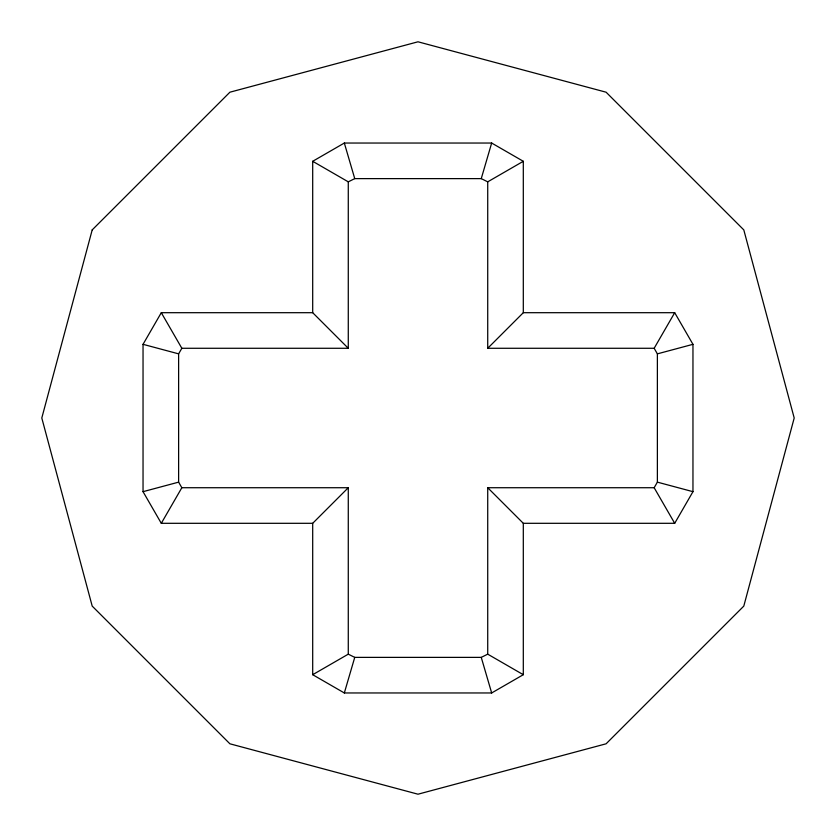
<?xml version="1.0" encoding="UTF-8"?>
<svg xmlns="http://www.w3.org/2000/svg" width="836" height="836" viewBox="0 0 836 836"><rect width="100%" height="100%" fill="white"/><g stroke="black" fill="none" stroke-linecap="round" stroke-linejoin="round"><path stroke-width="1.25" d="M491.672 143.04L344.327 143.04L312.695 161.296L348.278 181.84L354.746 178.622L481.254 178.622L491.672 143.04L523.305 161.296L523.305 312.695L487.722 348.278L654.16 348.278L674.704 312.695L692.96 344.327L692.96 491.672L674.704 523.305L523.305 523.305L487.722 487.722L487.722 654.16L523.305 674.704L491.672 692.96L344.327 692.96L312.695 674.704L312.695 523.305L348.278 487.722L348.278 654.16L312.695 674.704M344.327 692.96L354.746 657.378L481.254 657.378L487.722 654.16M312.695 523.305L161.296 523.305L143.04 491.672L143.04 344.327L161.296 312.695L312.695 312.695L348.278 348.278L348.278 181.84M348.278 487.722L181.84 487.722L178.622 482.142L178.622 353.858L181.84 348.278L348.278 348.278M161.296 523.305L181.84 487.722M487.722 487.722L654.16 487.722L657.378 482.142L657.378 353.858L654.16 348.278M481.254 178.622L487.722 181.84L523.305 161.296M143.04 491.672L178.622 482.142M657.378 353.858L692.96 344.327M523.305 312.695L674.704 312.695M143.04 344.327L178.622 353.858M657.378 482.142L692.96 491.672M348.278 654.16L354.746 657.378M654.16 487.722L674.704 523.305M161.296 312.695L181.84 348.278M344.327 143.04L354.746 178.622M481.254 657.378L491.672 692.96M523.305 523.305L523.305 674.704M487.722 181.84L487.722 348.278M312.695 161.296L312.695 312.695M92.2 229.9L41.8 418L92.2 606.1L229.9 743.8L418 794.2L606.1 743.8L743.8 606.1L794.2 418L743.8 229.9L606.1 92.2L418 41.8L229.9 92.2L92.2 229.9"/></g></svg>
